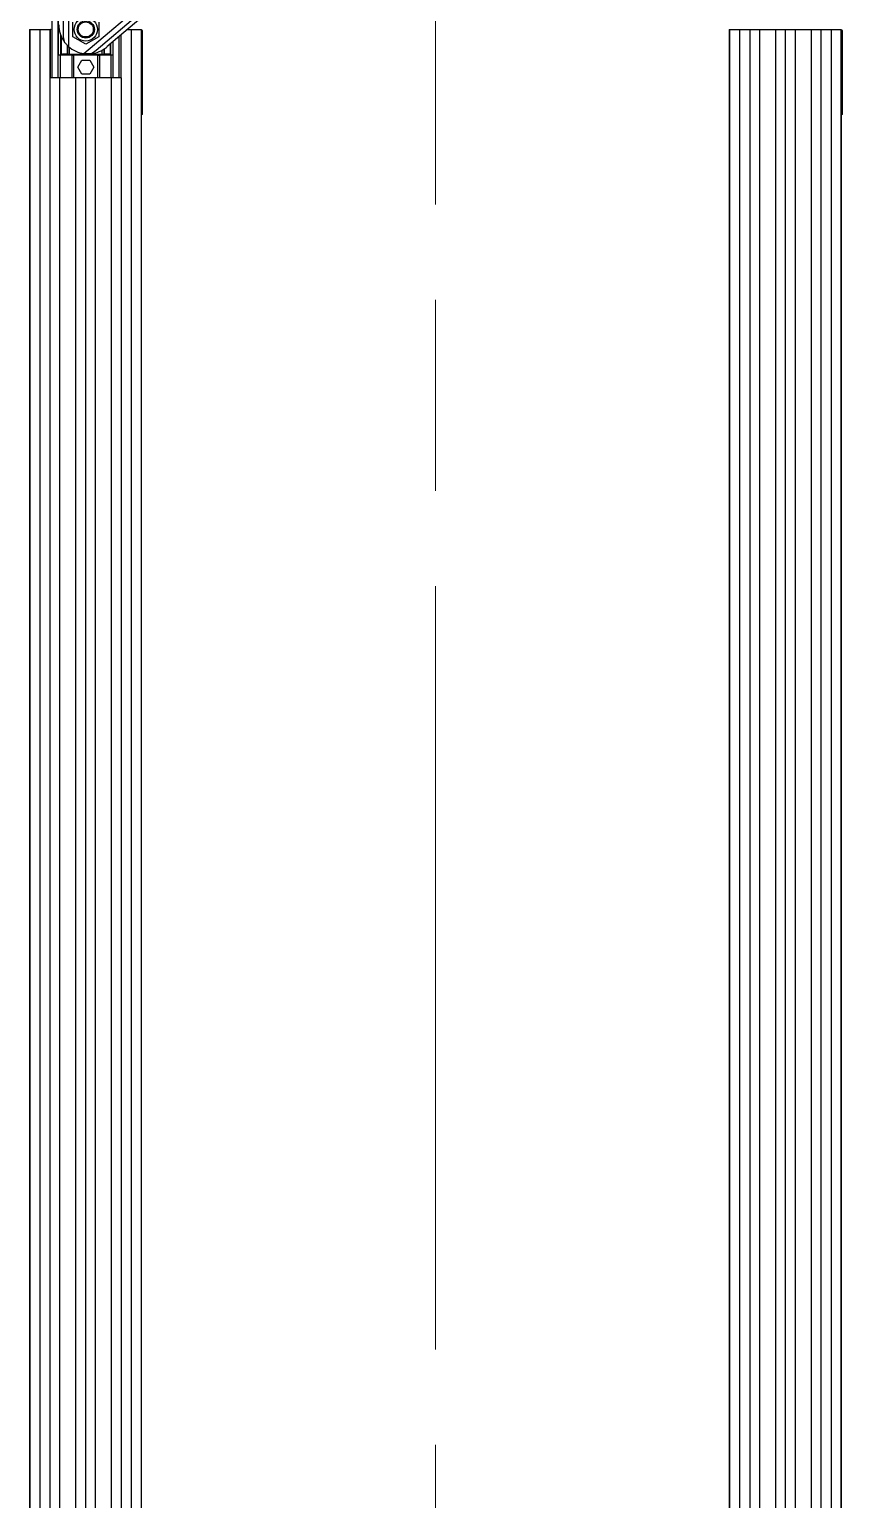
# Model space of a CAD drawing. Header units: centimetres. Extents: x 470464 to 524273, y 49611 to 59074.
# Drawn here: x 488060 to 488135.5, y 54071.1 to 54207.6 of the extents above; entities that cross this region are included whole.
import ezdxf

# ---------------------------------------------------------------- set-up
doc = ezdxf.new("R2010")
doc.units = ezdxf.units.CM
doc.header["$MEASUREMENT"] = 0
doc.linetypes.add('ACAD_ISO08W100', pattern=[36, 24, -3, 6, -3])
doc.linetypes.add('CHAIN', pattern=[0.3543, 0.2362, -0.0295, 0.0591, -0.0295])
doc.layers.add('Barış BABUR 23', color=1, linetype='ACAD_ISO08W100', lineweight=13)
doc.layers.add('vinç', color=7, linetype='Continuous')

# ---------------------------------------------------------------- blocks, each defined once
blk = doc.blocks.new('fdtrhrghrtsehserhtr')
at = {"color": 2, "linetype": 'Continuous', "lineweight": 25}
for p, q in [((427339.42, 71796.35), (427339.41, 71796.35)), ((427339.42, 71796.66), (427339.42, 71796.68)), ((427909.42, 71796.68), (427339.42, 71796.68)), ((427339.42, 71795.73), (427339.42, 71796.66)), ((427339.42, 71796.66), (427909.42, 71796.66)), ((427347.32, 71796.8), (427339.52, 71796.8)), ((427339.52, 71796.8), (427339.52, 71796.68)), ((427339.41, 71794.75), (427339.42, 71794.75)), ((427339.42, 71794.79), (427339.42, 71795.73)), ((427339.42, 71795.73), (427909.42, 71795.73)), ((427339.42, 71793.88), (427339.42, 71794.79)), ((427339.42, 71794.79), (427784.92, 71794.79)), ((427341.66, 71726.35), (427284.69, 71793.68)), ((427339.42, 71793.88), (427784.92, 71793.88)), ((427339.42, 71792.4), (427339.42, 71793.88)), ((427339.42, 71791.48), (427339.42, 71792.4)), ((427339.42, 71792.4), (427784.92, 71792.4)), ((427339.42, 71791.48), (427784.92, 71791.48)), ((427339.42, 71790.57), (427339.42, 71791.48)), ((427339.42, 71789.09), (427339.42, 71790.57)), ((427339.42, 71790.57), (427784.92, 71790.57)), ((427339.42, 71789.09), (427784.92, 71789.09)), ((427339.42, 71788.18), (427339.42, 71789.09)), ((427339.42, 71788.35), (427339.41, 71788.35)), ((427339.42, 71787.24), (427339.42, 71788.18)), ((427339.42, 71788.18), (427788.98, 71788.18)), ((427339.41, 71786.75), (427339.42, 71786.75)), ((427339.42, 71786.31), (427339.42, 71787.24)), ((427339.42, 71787.24), (427789.77, 71787.24)), ((427339.42, 71786.28), (427339.42, 71786.31)), ((427339.42, 71786.31), (427790.56, 71786.31)), ((427339.42, 71786.28), (427790.58, 71786.28)), ((427339.42, 71731.67), (427339.42, 71731.7)), ((427836.77, 71731.7), (427339.42, 71731.7)), ((427339.42, 71730.75), (427339.42, 71731.67)), ((427339.42, 71731.67), (427836.79, 71731.67)), ((427347.32, 71731.8), (427339.52, 71731.8)), ((427339.52, 71731.8), (427339.52, 71731.7)), ((427347.32, 71731.8), (427347.32, 71731.7)), ((427341.35, 71727.49), (427338.07, 71731.37)), ((427338.38, 71731.63), (427341.05, 71728.47)), ((427339.42, 71731.35), (427339.41, 71731.35)), ((427339.42, 71730.39), (427339.42, 71730.75)), ((427339.42, 71730.75), (427837.57, 71730.75)), ((427343.92, 71729.83), (427339.9, 71729.83)), ((427343.92, 71729.64), (427340.06, 71729.64)), ((427343.92, 71729.07), (427340.54, 71729.07)), ((427340.56, 71729.05), (427341.82, 71729.05)), ((427341.82, 71729.05), (427341.82, 71728.89)), ((427343.92, 71729.83), (427343.92, 71729.64)), ((427343.92, 71729.8), (427838.37, 71729.8)), ((427343.92, 71729.64), (427343.92, 71729.07)), ((427343.92, 71729.07), (427343.92, 71728.89)), ((427338.73, 71727.73), (427340.11, 71727.73)), ((427340.11, 71727.73), (427340.8, 71726.53)), ((427340.73, 71728.84), (427341.82, 71728.84)), ((427341.82, 71728.82), (427340.75, 71728.82)), ((427340.75, 71728.82), (427341.82, 71728.82)), ((427341.72, 71728.27), (427341.2, 71728.27)), ((427341.25, 71728.2), (427341.72, 71728.2)), ((427341.72, 71728.05), (427341.34, 71728.05)), ((427341.72, 71728.62), (427341.72, 71728.27)), ((427341.72, 71728.2), (427341.72, 71728.27)), ((427341.72, 71728.05), (427341.72, 71728.2)), ((427341.72, 71725), (427341.72, 71728.05)), ((427343.92, 71728.89), (427341.82, 71728.89)), ((427341.82, 71728.89), (427341.82, 71727.79)), ((427341.82, 71727.79), (427343.92, 71727.79)), ((427341.82, 71727.66), (427341.82, 71727.79)), ((427343.92, 71727.66), (427341.82, 71727.66)), ((427341.82, 71727.66), (427341.82, 71725.4)), ((427343.92, 71728.9), (427839.14, 71728.9)), ((427343.92, 71728.89), (427343.92, 71727.79)), ((427343.92, 71727.79), (427343.92, 71727.66)), ((427343.92, 71727.66), (427343.92, 71725.4)), ((427340.8, 71726.53), (427340.11, 71725.33)), ((427342.27, 71726.9), (427342.92, 71727.28)), ((427342.27, 71726.15), (427342.27, 71726.9)), ((427342.92, 71727.28), (427343.57, 71726.9)), ((427343.57, 71726.9), (427343.57, 71726.15)), ((427343.92, 71727.41), (427839.92, 71727.41)), ((427343.92, 71726.5), (427839.92, 71726.5)), ((427283.53, 71724.93), (427341, 71724.93)), ((427340.11, 71725.33), (427338.73, 71725.33)), ((427341.72, 71724.86), (427340.93, 71724.86)), ((427341.06, 71725), (427341.72, 71725)), ((427341.72, 71724.86), (427341.72, 71725)), ((427341.72, 71724.79), (427341.72, 71724.86)), ((427341.82, 71725.4), (427343.92, 71725.4)), ((427341.82, 71725.26), (427341.82, 71725.4)), ((427343.92, 71725.26), (427341.82, 71725.26)), ((427341.82, 71725.26), (427341.82, 71724.17)), ((427342.92, 71725.78), (427342.27, 71726.15)), ((427343.57, 71726.15), (427342.92, 71725.78)), ((427343.92, 71725.59), (427839.92, 71725.59)), ((427343.92, 71725.4), (427343.92, 71725.26)), ((427343.92, 71725.26), (427343.92, 71724.17)), ((427334.85, 71724.43), (427339.93, 71724.43)), ((427343.92, 71723.98), (427334.92, 71723.98)), ((427341.82, 71724), (427337.02, 71724)), ((427341.82, 71724.21), (427339.97, 71724.21)), ((427340.01, 71724.23), (427341.82, 71724.23)), ((427341.82, 71724.23), (427340.01, 71724.23)), ((427340.86, 71724.79), (427341.72, 71724.79)), ((427341.72, 71724.79), (427341.72, 71724.43)), ((427343.92, 71724.17), (427341.82, 71724.17)), ((427341.82, 71724.17), (427341.82, 71724)), ((427343.92, 71724.17), (427343.92, 71723.98)), ((427343.92, 71724.1), (427839.92, 71724.1)), ((427343.92, 71723.98), (427343.92, 71723.41)), ((427343.92, 71723.41), (427334.92, 71723.41)), ((427339.41, 71723.24), (427339.42, 71723.24)), ((427339.42, 71723.24), (427339.42, 71723.23)), ((427339.42, 71723.19), (427339.42, 71723.23)), ((427339.42, 71723.23), (427343.92, 71723.23)), ((427339.42, 71722.25), (427339.42, 71723.19)), ((427339.42, 71723.19), (427909.42, 71723.19)), ((427339.42, 71721.33), (427339.42, 71722.25)), ((427339.42, 71722.25), (427909.42, 71722.25)), ((427343.92, 71723.41), (427343.92, 71723.23)), ((427339.41, 71721.75), (427339.42, 71721.75)), ((427339.42, 71721.3), (427339.42, 71721.33)), ((427339.42, 71721.33), (427909.42, 71721.33)), ((427339.42, 71721.3), (427909.42, 71721.3))]:
    blk.add_line(p, q, dxfattribs=at)
for radius in [1.08, 0.8, 0.7]:
    blk.add_circle((427339.42, 71726.53), radius, dxfattribs=at)
for start, end in [(5.2358, 40.2362), (318.1897, 352.0465), (270, 305.0004)]:
    blk.add_arc((427338.99, 71726.73), 2.7, start, end, dxfattribs=at)
for centre, major_axis, start_param, end_param in [((427340.97, 71727.17), (-0.693, 0.819), 4.108967, 4.712389), ((427339.93, 71724.93), (1.07, 0), 4.712389, 5.315811)]:
    blk.add_ellipse(centre, major_axis=major_axis, ratio=0.466308, start_param=start_param, end_param=end_param, dxfattribs=at)
for points, knots in [([(427341.75, 71728.82), (427341.74, 71728.79), (427341.72, 71728.73), (427341.72, 71728.66), (427341.72, 71728.63), (427341.72, 71728.62)], [0, 0, 0, 0, 0.526781, 0.939543, 1, 1, 1, 1]), ([(427341.68, 71726.97), (427341.68, 71726.95), (427341.68, 71726.93), (427341.68, 71726.88), (427341.68, 71726.86), (427341.69, 71726.78), (427341.69, 71726.73), (427341.69, 71726.65), (427341.69, 71726.63), (427341.68, 71726.57), (427341.68, 71726.55), (427341.67, 71726.46), (427341.67, 71726.41), (427341.66, 71726.35)], [0, 0, 0, 0, 0.125, 0.125, 0.25, 0.25, 0.5, 0.5, 0.625, 0.625, 0.75, 0.75, 1, 1, 1, 1]), ([(427341, 71724.93), (427340.96, 71724.88), (427340.92, 71724.84), (427340.85, 71724.77), (427340.81, 71724.73), (427340.73, 71724.66), (427340.69, 71724.63), (427340.61, 71724.57), (427340.57, 71724.54), (427340.54, 71724.52)], [0, 0, 0, 0, 0.25, 0.25, 0.5, 0.5, 0.75, 0.75, 1, 1, 1, 1]), ([(427341.72, 71724.43), (427341.72, 71724.38), (427341.73, 71724.31), (427341.74, 71724.25), (427341.75, 71724.23)], [0, 0, 0, 0, 0.736463, 1, 1, 1, 1])]:
    blk.add_open_spline(points, degree=3, knots=knots, dxfattribs=at)
at = {"layer": 'Barış BABUR 23', "color": 2, "linetype": 'CHAIN', "ltscale": 300}
blk.add_line((427993.42, 71758.99), (427135.42, 71758.99), dxfattribs=at)
at = {"layer": 'vinç', "color": 2}
blk.add_line((427347.32, 71796.8), (427347.32, 71796.68), dxfattribs=at)
blk = doc.blocks.new('K')
at = {"layer": 'vinç', "color": 0, "rotation": 270}
blk.add_blockref('fdtrhrghrtsehserhtr', (416338.74, 473046.98), dxfattribs=at)

msp = doc.modelspace()

# ---------------------------------------------------------------- block references
msp.add_blockref('K', (0, 8500))

doc.saveas('drawing.dxf')
